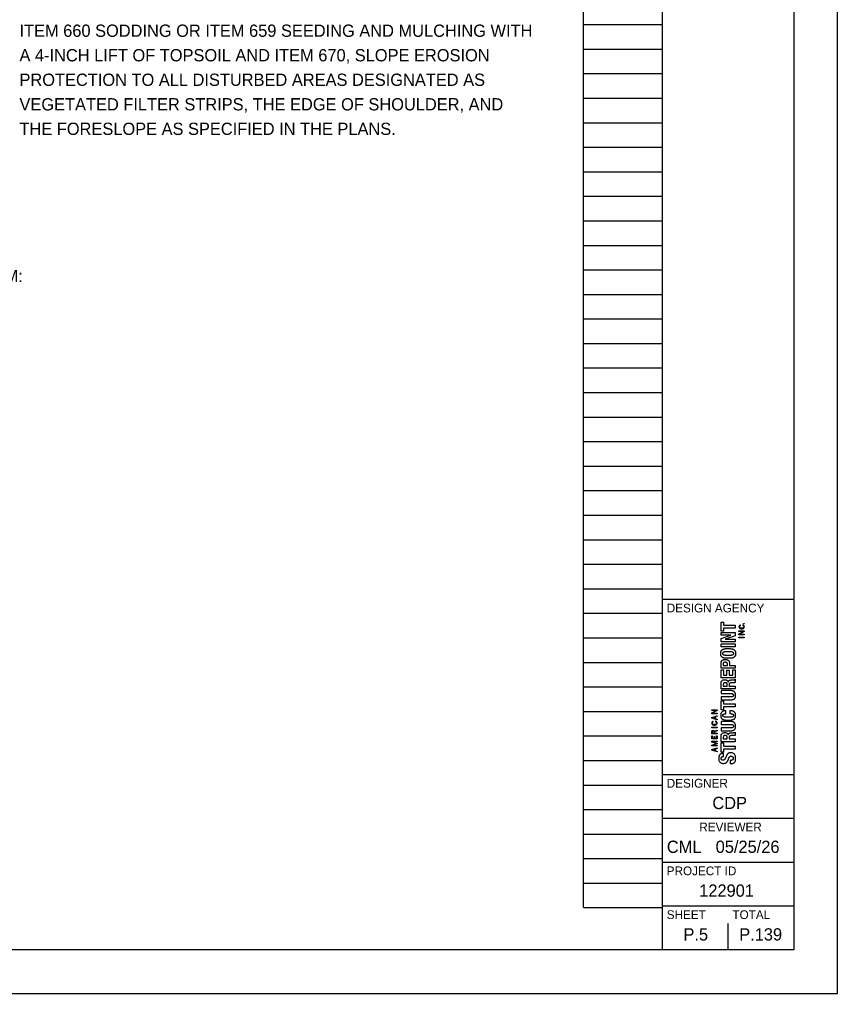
# Model space of a CAD drawing. Extents: x -19 to 64.6, y -1.7 to 22.
# Drawn here: x 24.66 to 34, y 0 to 11.12 of the extents above; entities that cross this region are included whole.
import ezdxf

# ---------------------------------------------------------------- set-up
doc = ezdxf.new("R2010")
doc.units = 0
for name, color, linetype in [('SH_Border', 7, 'Continuous'), ('SH_Cut_Line', 7, 'Continuous'), ('SH_Data', 7, 'Continuous'), ('SH_Text', 7, 'Continuous')]:
    doc.layers.add(name, color=color, linetype=linetype)

msp = doc.modelspace()

# ---------------------------------------------------------------- linework, layer by layer
at = {"layer": 'SH_Border'}
for p, q in [((32, 0.5), (32, 21.5)), ((32, 4.5), (33.5, 4.5)), ((32, 2.5), (33.5, 2.5)), ((32, 2), (33.5, 2)), ((32, 1.5), (33.5, 1.5)), ((32, 1), (33.5, 1))]:
    msp.add_line(p, q, dxfattribs=at)
msp.add_lwpolyline([(1.5, 21.5), (33.5, 21.5), (33.5, 0.5), (1.5, 0.5)], close=True, dxfattribs=at)
at = {"layer": 'SH_Cut_Line'}
msp.add_lwpolyline([(0, 0), (34, 0), (34, 22), (0, 22)], close=True, dxfattribs=at)
at = {"layer": 'SH_Data'}
for p, q in [((31.1, 0.98), (31.1, 21.14)), ((32, 0.98), (32, 21.14)), ((31.1, 11.06), (32, 11.06)), ((31.1, 10.78), (32, 10.78)), ((31.1, 10.5), (32, 10.5)), ((31.1, 10.22), (32, 10.22)), ((31.1, 9.94), (32, 9.94)), ((31.1, 9.66), (32, 9.66)), ((31.1, 9.38), (32, 9.38)), ((31.1, 9.1), (32, 9.1)), ((31.1, 8.82), (32, 8.82)), ((31.1, 8.54), (32, 8.54)), ((31.1, 8.26), (32, 8.26)), ((31.1, 7.98), (32, 7.98)), ((31.1, 7.7), (32, 7.7)), ((31.1, 7.42), (32, 7.42)), ((31.1, 7.14), (32, 7.14)), ((31.1, 6.86), (32, 6.86)), ((31.1, 6.58), (32, 6.58)), ((31.1, 6.3), (32, 6.3)), ((31.1, 6.02), (32, 6.02)), ((31.1, 5.74), (32, 5.74)), ((31.1, 5.46), (32, 5.46)), ((31.1, 5.18), (32, 5.18)), ((31.1, 4.9), (32, 4.9)), ((31.1, 4.62), (32, 4.62)), ((31.1, 4.34), (32, 4.34)), ((31.1, 4.06), (32, 4.06)), ((31.1, 3.78), (32, 3.78)), ((31.1, 3.5), (32, 3.5)), ((32.75, 3.5), (32.75, 3.5)), ((32.75, 3.5), (32.75, 3.5)), ((31.1, 3.22), (32, 3.22)), ((31.1, 2.94), (32, 2.94)), ((31.1, 2.66), (32, 2.66)), ((31.1, 2.38), (32, 2.38)), ((31.1, 2.1), (32, 2.1)), ((31.1, 1.82), (32, 1.82)), ((31.1, 1.54), (32, 1.54)), ((31.1, 1.26), (32, 1.26)), ((31.1, 0.98), (32, 0.98)), ((32.75, 0.5), (32.75, 0.8)), ((32.375, 0.675), (32.375, 0.675))]:
    msp.add_line(p, q, dxfattribs=at)
for points in [[(32.67, 4.239), (32.697, 4.239), (32.697, 4.204), (32.833, 4.204), (32.833, 4.171), (32.697, 4.171), (32.697, 4.135), (32.67, 4.135), (32.67, 4.239)], [(32.935, 4.218), (32.927, 4.218), (32.927, 4.225), (32.935, 4.225), (32.935, 4.218)], [(32.67, 4.051), (32.781, 4.091), (32.781, 4.092), (32.67, 4.092), (32.67, 4.122), (32.833, 4.122), (32.833, 4.084), (32.719, 4.044), (32.719, 4.044), (32.833, 4.044), (32.833, 4.013), (32.67, 4.013), (32.67, 4.051)], [(32.875, 4.096), (32.875, 4.105), (32.925, 4.134), (32.925, 4.134), (32.875, 4.134), (32.875, 4.139), (32.935, 4.139), (32.935, 4.134), (32.88, 4.102), (32.88, 4.101), (32.935, 4.101), (32.935, 4.096), (32.875, 4.096)], [(32.875, 4.061), (32.875, 4.067), (32.935, 4.067), (32.935, 4.061), (32.875, 4.061)], [(32.833, 3.957), (32.67, 3.957), (32.67, 3.99), (32.833, 3.99), (32.833, 3.957)], [(32.833, 3.712), (32.67, 3.712), (32.67, 3.769)], [(32.67, 3.694), (32.697, 3.694), (32.697, 3.635), (32.735, 3.635), (32.735, 3.69), (32.762, 3.69), (32.762, 3.635), (32.806, 3.635), (32.806, 3.696), (32.833, 3.696), (32.833, 3.603), (32.67, 3.603), (32.67, 3.694)], [(32.694, 3.744), (32.743, 3.744), (32.743, 3.759)], [(32.694, 3.758), (32.694, 3.744)], [(32.768, 3.762), (32.768, 3.744), (32.833, 3.744), (32.833, 3.712)], [(32.832, 3.587), (32.833, 3.587), (32.833, 3.552)], [(32.833, 3.476), (32.67, 3.476), (32.67, 3.537)], [(32.694, 3.525), (32.694, 3.509)], [(32.694, 3.509), (32.741, 3.509), (32.741, 3.523)], [(32.752, 3.554), (32.752, 3.554)], [(32.764, 3.527), (32.764, 3.509), (32.833, 3.509), (32.833, 3.476)], [(32.816, 3.548), (32.784, 3.547)], [(32.67, 3.341), (32.697, 3.341), (32.697, 3.305), (32.833, 3.305), (32.833, 3.273), (32.697, 3.273), (32.697, 3.237), (32.67, 3.237), (32.67, 3.341)], [(32.565, 3.194), (32.565, 3.203), (32.615, 3.231), (32.615, 3.231), (32.565, 3.231), (32.565, 3.237), (32.625, 3.237), (32.625, 3.231), (32.569, 3.199), (32.569, 3.199), (32.625, 3.199), (32.625, 3.194), (32.565, 3.194)], [(32.625, 3.125), (32.565, 3.144), (32.565, 3.152), (32.625, 3.171), (32.625, 3.165), (32.605, 3.159), (32.605, 3.137), (32.625, 3.131), (32.625, 3.125)], [(32.601, 3.138), (32.601, 3.158), (32.569, 3.148), (32.569, 3.148), (32.601, 3.138)], [(32.565, 3.034), (32.565, 3.039), (32.625, 3.039), (32.625, 3.034), (32.565, 3.034)], [(32.596, 2.992), (32.625, 3.006), (32.625, 3), (32.597, 2.987), (32.597, 2.971), (32.625, 2.971), (32.625, 2.966), (32.565, 2.966), (32.565, 2.986)], [(32.625, 2.907), (32.565, 2.907), (32.565, 2.941), (32.569, 2.941), (32.569, 2.913), (32.591, 2.913), (32.591, 2.933), (32.596, 2.933), (32.596, 2.913), (32.62, 2.913), (32.62, 2.943), (32.625, 2.943), (32.625, 2.907)], [(32.569, 2.971), (32.593, 2.971), (32.593, 2.986)], [(32.569, 2.986), (32.569, 2.971)], [(32.833, 2.873), (32.67, 2.873), (32.67, 2.934)], [(32.694, 2.922), (32.694, 2.906)], [(32.694, 2.906), (32.741, 2.906), (32.741, 2.92)], [(32.752, 2.951), (32.752, 2.951)], [(32.764, 2.924), (32.764, 2.906), (32.833, 2.906), (32.833, 2.873)], [(32.816, 2.944), (32.784, 2.944)], [(32.832, 2.984), (32.833, 2.984), (32.833, 2.949)], [(32.625, 2.826), (32.565, 2.826), (32.565, 2.836), (32.615, 2.852), (32.615, 2.853), (32.565, 2.869), (32.565, 2.879), (32.625, 2.879), (32.625, 2.873), (32.569, 2.873), (32.569, 2.873), (32.625, 2.855), (32.625, 2.85), (32.569, 2.832), (32.569, 2.832), (32.625, 2.832), (32.625, 2.826)], [(32.625, 2.758), (32.565, 2.777), (32.565, 2.785), (32.625, 2.804), (32.625, 2.798), (32.605, 2.792), (32.605, 2.769), (32.625, 2.763), (32.625, 2.758)], [(32.601, 2.771), (32.601, 2.791), (32.569, 2.781), (32.569, 2.781), (32.601, 2.771)], [(32.67, 2.86), (32.697, 2.86), (32.697, 2.824), (32.833, 2.824), (32.833, 2.791), (32.697, 2.791), (32.697, 2.756), (32.67, 2.756), (32.67, 2.86)]]:
    msp.add_lwpolyline(points, dxfattribs=at)
for points in [[(32.893, 4.201), (32.889, 4.199), (32.885, 4.197), (32.883, 4.195), (32.88, 4.193), (32.879, 4.19), (32.879, 4.186), (32.879, 4.183), (32.88, 4.181), (32.881, 4.178), (32.882, 4.176), (32.884, 4.175), (32.887, 4.173), (32.889, 4.172), (32.892, 4.171), (32.895, 4.17), (32.898, 4.169), (32.902, 4.169), (32.905, 4.169), (32.909, 4.169), (32.912, 4.169), (32.915, 4.17), (32.919, 4.171), (32.921, 4.172), (32.924, 4.173), (32.926, 4.175), (32.928, 4.176), (32.929, 4.179), (32.931, 4.181), (32.931, 4.184), (32.931, 4.187), (32.931, 4.189), (32.931, 4.191), (32.93, 4.193), (32.929, 4.194), (32.928, 4.196), (32.927, 4.197), (32.926, 4.198), (32.924, 4.199), (32.922, 4.2), (32.921, 4.2), (32.919, 4.201), (32.917, 4.202), (32.917, 4.202), (32.918, 4.207), (32.918, 4.207), (32.92, 4.206), (32.923, 4.205), (32.925, 4.204), (32.927, 4.203), (32.929, 4.202), (32.931, 4.2), (32.932, 4.199), (32.934, 4.197), (32.934, 4.195), (32.935, 4.192), (32.936, 4.19), (32.936, 4.187), (32.936, 4.183), (32.935, 4.18), (32.934, 4.177), (32.932, 4.174), (32.93, 4.172), (32.927, 4.17), (32.925, 4.168), (32.921, 4.166), (32.918, 4.165), (32.914, 4.164), (32.91, 4.164), (32.905, 4.164), (32.901, 4.164), (32.896, 4.164), (32.893, 4.165), (32.889, 4.166), (32.886, 4.168), (32.883, 4.17), (32.88, 4.172), (32.878, 4.174), (32.877, 4.177), (32.875, 4.18), (32.875, 4.183), (32.875, 4.187), (32.875, 4.189), (32.875, 4.192), (32.876, 4.194), (32.877, 4.196), (32.878, 4.198), (32.88, 4.199), (32.881, 4.201), (32.883, 4.202), (32.885, 4.203), (32.887, 4.204), (32.889, 4.205), (32.892, 4.206), (32.892, 4.206), (32.893, 4.201), (32.893, 4.201)], [(32.751, 3.826), (32.739, 3.826), (32.727, 3.826), (32.717, 3.828), (32.706, 3.829), (32.697, 3.831), (32.69, 3.835), (32.682, 3.839), (32.677, 3.845), (32.672, 3.852), (32.668, 3.859), (32.666, 3.869), (32.666, 3.882), (32.666, 3.894), (32.668, 3.904), (32.672, 3.911), (32.677, 3.918), (32.682, 3.924), (32.69, 3.928), (32.697, 3.932), (32.706, 3.934), (32.717, 3.936), (32.727, 3.937), (32.739, 3.937), (32.751, 3.937), (32.758, 3.937), (32.764, 3.937), (32.771, 3.937)], [(32.751, 3.859), (32.762, 3.859), (32.771, 3.859), (32.779, 3.859), (32.787, 3.86), (32.793, 3.861), (32.798, 3.863), (32.803, 3.864), (32.806, 3.867), (32.808, 3.87), (32.81, 3.873), (32.812, 3.877), (32.812, 3.882), (32.812, 3.886), (32.81, 3.89), (32.808, 3.893), (32.806, 3.896), (32.803, 3.899), (32.798, 3.9), (32.793, 3.902), (32.787, 3.903), (32.779, 3.904), (32.771, 3.904), (32.762, 3.904), (32.751, 3.904), (32.74, 3.904), (32.731, 3.904), (32.723, 3.904), (32.716, 3.903), (32.709, 3.902), (32.704, 3.9), (32.7, 3.899), (32.696, 3.896), (32.694, 3.893), (32.692, 3.89), (32.691, 3.886), (32.691, 3.882), (32.691, 3.877), (32.692, 3.873), (32.694, 3.87), (32.696, 3.867), (32.7, 3.864), (32.704, 3.863), (32.709, 3.861), (32.716, 3.86), (32.723, 3.859), (32.731, 3.859), (32.74, 3.859), (32.751, 3.859)], [(32.771, 3.937), (32.776, 3.936), (32.781, 3.936), (32.785, 3.936), (32.796, 3.934), (32.805, 3.932), (32.812, 3.928), (32.82, 3.924), (32.825, 3.918), (32.83, 3.911), (32.834, 3.904), (32.836, 3.894), (32.836, 3.882), (32.836, 3.869), (32.834, 3.859), (32.83, 3.852), (32.825, 3.845), (32.82, 3.839), (32.812, 3.835), (32.805, 3.831), (32.796, 3.829), (32.785, 3.828), (32.775, 3.826), (32.763, 3.826), (32.751, 3.826)], [(32.67, 3.769), (32.67, 3.777), (32.671, 3.784), (32.674, 3.79), (32.677, 3.796), (32.68, 3.8), (32.685, 3.804), (32.689, 3.807), (32.695, 3.81), (32.701, 3.812), (32.706, 3.813), (32.712, 3.814), (32.719, 3.814), (32.727, 3.814), (32.734, 3.813), (32.741, 3.81), (32.747, 3.808), (32.752, 3.804), (32.756, 3.8), (32.76, 3.795), (32.763, 3.79), (32.765, 3.783), (32.767, 3.777), (32.768, 3.77), (32.768, 3.762)], [(32.743, 3.759), (32.743, 3.766), (32.741, 3.771), (32.737, 3.775), (32.733, 3.779), (32.727, 3.781), (32.719, 3.781), (32.711, 3.781), (32.705, 3.779), (32.7, 3.776), (32.696, 3.772), (32.694, 3.766), (32.694, 3.758)], [(32.67, 3.537), (32.67, 3.551), (32.673, 3.562), (32.68, 3.569), (32.687, 3.577), (32.698, 3.581), (32.712, 3.581), (32.723, 3.581), (32.732, 3.579), (32.739, 3.574), (32.745, 3.57), (32.75, 3.563), (32.752, 3.554)], [(32.752, 3.554), (32.753, 3.559), (32.755, 3.564), (32.757, 3.567), (32.759, 3.571), (32.762, 3.573), (32.766, 3.575), (32.769, 3.577), (32.774, 3.578), (32.78, 3.579), (32.786, 3.58), (32.794, 3.58), (32.802, 3.58), (32.811, 3.58), (32.818, 3.581), (32.822, 3.582), (32.827, 3.582), (32.83, 3.584), (32.832, 3.587)], [(32.67, 3.385), (32.67, 3.385), (32.783, 3.385), (32.783, 3.385), (32.787, 3.385), (32.791, 3.385), (32.795, 3.386), (32.798, 3.387), (32.801, 3.388), (32.803, 3.389), (32.806, 3.39), (32.808, 3.392), (32.809, 3.395), (32.811, 3.397), (32.812, 3.401), (32.812, 3.404), (32.812, 3.408), (32.811, 3.411), (32.809, 3.414), (32.808, 3.417), (32.806, 3.418), (32.803, 3.42), (32.801, 3.421), (32.798, 3.422), (32.795, 3.423), (32.791, 3.423), (32.787, 3.424), (32.783, 3.424), (32.783, 3.424), (32.67, 3.424), (32.67, 3.424), (32.67, 3.424), (32.67, 3.457), (32.67, 3.457), (32.67, 3.457), (32.783, 3.457), (32.783, 3.457), (32.794, 3.457), (32.802, 3.455), (32.809, 3.452), (32.816, 3.449), (32.821, 3.445), (32.825, 3.441), (32.829, 3.436), (32.832, 3.43), (32.834, 3.424), (32.835, 3.418), (32.836, 3.411), (32.836, 3.404), (32.836, 3.398), (32.835, 3.391), (32.834, 3.385), (32.833, 3.379), (32.83, 3.373), (32.826, 3.368), (32.822, 3.363), (32.817, 3.36), (32.81, 3.357), (32.803, 3.354), (32.794, 3.352), (32.783, 3.352), (32.783, 3.352), (32.67, 3.352), (32.67, 3.352), (32.67, 3.352), (32.67, 3.385), (32.67, 3.385)], [(32.741, 3.523), (32.741, 3.531), (32.739, 3.537), (32.735, 3.542), (32.732, 3.546), (32.725, 3.548), (32.717, 3.548), (32.702, 3.548), (32.694, 3.54), (32.694, 3.525)], [(32.784, 3.547), (32.778, 3.546), (32.773, 3.545), (32.769, 3.542), (32.766, 3.539), (32.764, 3.534), (32.764, 3.527)], [(32.833, 3.552), (32.831, 3.55), (32.828, 3.549), (32.825, 3.549), (32.822, 3.548), (32.819, 3.548), (32.816, 3.548)], [(32.725, 3.193), (32.713, 3.193), (32.704, 3.192), (32.699, 3.189), (32.693, 3.186), (32.691, 3.181), (32.691, 3.174), (32.691, 3.17), (32.692, 3.166), (32.694, 3.163), (32.696, 3.161), (32.7, 3.159), (32.705, 3.157), (32.71, 3.156), (32.716, 3.155), (32.724, 3.154), (32.732, 3.153), (32.742, 3.153), (32.753, 3.153), (32.766, 3.153), (32.776, 3.153), (32.783, 3.154), (32.791, 3.155), (32.797, 3.156), (32.801, 3.158), (32.805, 3.16), (32.808, 3.162), (32.809, 3.165), (32.811, 3.168), (32.812, 3.171), (32.812, 3.174), (32.812, 3.177), (32.811, 3.18), (32.81, 3.182), (32.809, 3.185), (32.807, 3.187), (32.804, 3.189), (32.801, 3.191), (32.797, 3.192), (32.792, 3.193), (32.786, 3.194), (32.779, 3.195), (32.77, 3.195), (32.77, 3.195), (32.77, 3.228), (32.77, 3.228), (32.779, 3.228), (32.787, 3.227), (32.795, 3.226), (32.803, 3.224), (32.81, 3.222), (32.816, 3.218), (32.822, 3.214), (32.827, 3.209), (32.831, 3.202), (32.834, 3.196), (32.836, 3.187), (32.836, 3.176), (32.836, 3.163), (32.834, 3.154), (32.83, 3.146), (32.825, 3.139), (32.82, 3.133), (32.812, 3.129), (32.805, 3.126), (32.796, 3.123), (32.785, 3.122), (32.775, 3.121), (32.763, 3.12), (32.751, 3.12), (32.739, 3.12), (32.727, 3.121), (32.717, 3.122), (32.706, 3.123), (32.697, 3.126), (32.69, 3.129), (32.682, 3.133), (32.677, 3.139), (32.672, 3.146), (32.668, 3.154), (32.666, 3.163), (32.666, 3.176), (32.666, 3.188), (32.668, 3.197), (32.672, 3.204), (32.676, 3.21), (32.681, 3.215), (32.687, 3.219), (32.692, 3.222), (32.699, 3.224), (32.706, 3.225), (32.712, 3.226), (32.719, 3.226), (32.725, 3.226), (32.725, 3.226), (32.725, 3.193), (32.725, 3.193)], [(32.582, 3.101), (32.578, 3.1), (32.575, 3.098), (32.572, 3.095), (32.57, 3.093), (32.569, 3.09), (32.569, 3.086), (32.569, 3.083), (32.569, 3.081), (32.571, 3.079), (32.572, 3.077), (32.574, 3.075), (32.576, 3.074), (32.579, 3.072), (32.581, 3.071), (32.585, 3.07), (32.588, 3.07), (32.591, 3.069), (32.595, 3.069), (32.598, 3.069), (32.602, 3.07), (32.605, 3.07), (32.608, 3.071), (32.611, 3.072), (32.613, 3.074), (32.616, 3.075), (32.618, 3.077), (32.619, 3.079), (32.62, 3.081), (32.621, 3.084), (32.621, 3.087), (32.621, 3.089), (32.62, 3.091), (32.62, 3.093), (32.619, 3.095), (32.618, 3.096), (32.617, 3.097), (32.615, 3.098), (32.614, 3.099), (32.612, 3.1), (32.61, 3.101), (32.608, 3.102), (32.606, 3.102), (32.606, 3.102), (32.607, 3.107), (32.607, 3.107), (32.61, 3.107), (32.612, 3.106), (32.615, 3.105), (32.617, 3.104), (32.619, 3.102), (32.62, 3.101), (32.622, 3.099), (32.623, 3.097), (32.624, 3.095), (32.625, 3.093), (32.625, 3.09), (32.625, 3.087), (32.625, 3.083), (32.625, 3.08), (32.623, 3.077), (32.622, 3.074), (32.62, 3.072), (32.617, 3.07), (32.614, 3.068), (32.611, 3.067), (32.607, 3.066), (32.604, 3.065), (32.599, 3.064), (32.595, 3.064), (32.59, 3.064), (32.586, 3.065), (32.582, 3.066), (32.579, 3.067), (32.575, 3.068), (32.573, 3.07), (32.57, 3.072), (32.568, 3.074), (32.566, 3.077), (32.565, 3.08), (32.564, 3.083), (32.564, 3.087), (32.564, 3.09), (32.565, 3.092), (32.566, 3.094), (32.566, 3.096), (32.568, 3.098), (32.569, 3.099), (32.571, 3.101), (32.572, 3.102), (32.575, 3.103), (32.577, 3.104), (32.579, 3.105), (32.581, 3.106), (32.581, 3.106), (32.582, 3.101), (32.582, 3.101)], [(32.565, 2.986), (32.565, 2.992), (32.566, 2.996), (32.569, 2.999), (32.572, 3.003), (32.576, 3.004), (32.581, 3.004), (32.585, 3.004), (32.588, 3.003), (32.591, 3.001), (32.593, 2.999), (32.595, 2.996), (32.596, 2.992)], [(32.67, 3.032), (32.67, 3.032), (32.783, 3.032), (32.783, 3.032), (32.787, 3.032), (32.791, 3.033), (32.795, 3.033), (32.798, 3.034), (32.801, 3.035), (32.803, 3.036), (32.806, 3.038), (32.808, 3.04), (32.809, 3.042), (32.811, 3.045), (32.812, 3.048), (32.812, 3.052), (32.812, 3.056), (32.811, 3.059), (32.809, 3.061), (32.808, 3.064), (32.806, 3.066), (32.803, 3.067), (32.801, 3.069), (32.798, 3.07), (32.795, 3.07), (32.791, 3.071), (32.787, 3.071), (32.783, 3.071), (32.783, 3.071), (32.67, 3.071), (32.67, 3.071), (32.67, 3.071), (32.67, 3.104), (32.67, 3.104), (32.67, 3.104), (32.783, 3.104), (32.783, 3.104), (32.794, 3.104), (32.802, 3.102), (32.809, 3.1), (32.816, 3.097), (32.821, 3.093), (32.825, 3.088), (32.829, 3.083), (32.832, 3.077), (32.834, 3.071), (32.835, 3.065), (32.836, 3.058), (32.836, 3.052), (32.836, 3.045), (32.835, 3.039), (32.834, 3.032), (32.833, 3.026), (32.83, 3.021), (32.826, 3.016), (32.822, 3.011), (32.817, 3.007), (32.81, 3.004), (32.803, 3.001), (32.794, 3), (32.783, 3), (32.783, 3), (32.67, 3), (32.67, 3), (32.67, 3), (32.67, 3.032), (32.67, 3.032)], [(32.593, 2.986), (32.593, 2.99), (32.592, 2.993), (32.59, 2.995), (32.588, 2.997), (32.585, 2.999), (32.581, 2.999), (32.577, 2.999), (32.575, 2.998), (32.573, 2.995), (32.57, 2.993), (32.569, 2.99), (32.569, 2.986)], [(32.67, 2.934), (32.67, 2.948), (32.673, 2.958), (32.68, 2.966), (32.687, 2.974), (32.698, 2.978), (32.712, 2.978), (32.723, 2.978), (32.732, 2.975), (32.739, 2.971), (32.745, 2.967), (32.75, 2.96), (32.752, 2.951)], [(32.741, 2.92), (32.741, 2.928), (32.739, 2.934), (32.735, 2.938), (32.732, 2.943), (32.725, 2.945), (32.717, 2.945), (32.702, 2.945), (32.694, 2.937), (32.694, 2.922)], [(32.752, 2.951), (32.753, 2.956), (32.755, 2.961), (32.757, 2.964), (32.759, 2.967), (32.762, 2.97), (32.766, 2.972), (32.769, 2.974), (32.774, 2.975), (32.78, 2.976), (32.786, 2.976), (32.794, 2.977), (32.802, 2.977), (32.811, 2.977), (32.818, 2.978), (32.822, 2.978), (32.827, 2.979), (32.83, 2.981), (32.832, 2.984)], [(32.784, 2.944), (32.778, 2.943), (32.773, 2.942), (32.769, 2.939), (32.766, 2.936), (32.764, 2.931), (32.764, 2.924)], [(32.833, 2.949), (32.831, 2.947), (32.828, 2.946), (32.825, 2.945), (32.822, 2.945), (32.819, 2.945), (32.816, 2.944)], [(32.775, 2.661), (32.775, 2.661), (32.781, 2.661), (32.781, 2.661), (32.785, 2.661), (32.789, 2.662), (32.793, 2.662), (32.796, 2.663), (32.799, 2.664), (32.801, 2.666), (32.804, 2.668), (32.806, 2.671), (32.807, 2.674), (32.809, 2.677), (32.809, 2.681), (32.809, 2.686), (32.809, 2.692), (32.807, 2.697), (32.804, 2.701), (32.8, 2.706), (32.794, 2.708), (32.786, 2.708), (32.782, 2.708), (32.779, 2.708), (32.776, 2.707), (32.773, 2.705), (32.77, 2.704), (32.767, 2.701), (32.765, 2.698), (32.763, 2.695), (32.761, 2.691), (32.759, 2.687), (32.757, 2.681), (32.755, 2.675), (32.752, 2.667), (32.749, 2.66), (32.745, 2.654), (32.742, 2.647), (32.738, 2.642), (32.734, 2.638), (32.73, 2.634), (32.725, 2.631), (32.719, 2.629), (32.713, 2.628), (32.706, 2.627), (32.699, 2.627), (32.68, 2.627), (32.667, 2.632), (32.658, 2.642), (32.649, 2.652), (32.644, 2.666), (32.644, 2.684), (32.644, 2.692), (32.645, 2.7), (32.647, 2.707), (32.649, 2.714), (32.651, 2.72), (32.656, 2.725), (32.66, 2.73), (32.665, 2.734), (32.671, 2.737), (32.677, 2.74), (32.685, 2.741), (32.694, 2.741), (32.694, 2.741), (32.699, 2.741), (32.699, 2.741), (32.699, 2.741), (32.699, 2.705), (32.699, 2.705), (32.69, 2.705), (32.683, 2.704), (32.679, 2.701), (32.674, 2.697), (32.671, 2.692), (32.671, 2.685), (32.671, 2.681), (32.672, 2.678), (32.673, 2.675), (32.675, 2.672), (32.676, 2.67), (32.678, 2.668), (32.68, 2.667), (32.682, 2.665), (32.685, 2.665), (32.688, 2.664), (32.69, 2.664), (32.693, 2.664), (32.699, 2.664), (32.704, 2.665), (32.707, 2.668), (32.711, 2.67), (32.715, 2.675), (32.718, 2.683), (32.718, 2.683), (32.731, 2.712), (32.731, 2.712), (32.734, 2.719), (32.737, 2.725), (32.74, 2.729), (32.744, 2.734), (32.747, 2.737), (32.751, 2.74), (32.755, 2.743), (32.76, 2.745), (32.764, 2.746), (32.769, 2.747), (32.774, 2.747), (32.78, 2.747), (32.799, 2.747), (32.814, 2.742), (32.823, 2.73), (32.832, 2.719), (32.837, 2.703), (32.837, 2.683), (32.837, 2.662), (32.832, 2.647), (32.823, 2.638), (32.813, 2.628), (32.8, 2.624), (32.783, 2.624), (32.783, 2.624), (32.775, 2.624), (32.775, 2.624), (32.775, 2.624), (32.775, 2.661), (32.775, 2.661)]]:
    msp.add_open_spline(points, degree=3, dxfattribs=at)

# ---------------------------------------------------------------- texts
for s, height, p in [('DESIGN AGENCY', 0.1, (32.05, 4.35)), ('DESIGNER', 0.1, (32.05, 2.35)), ('CDP', 0.14, (32.571, 2.105)), ('REVIEWER', 0.1, (32.422, 1.85)), ('CML', 0.14, (32.051, 1.605)), ('05/25/26', 0.14, (32.609, 1.605)), ('PROJECT ID', 0.1, (32.05, 1.35)), ('122901', 0.14, (32.421, 1.105)), ('SHEET', 0.1, (32.05, 0.85)), ('TOTAL', 0.1, (32.8, 0.85)), ('P.5', 0.14, (32.241, 0.605)), ('P.139', 0.14, (32.878, 0.605))]:
    msp.add_text(s, height=height, dxfattribs=at).set_placement(p)
at = {"layer": 'SH_Text'}
for s, p in [('ITEM 660 SODDING OR ITEM 659 SEEDING AND MULCHING WITH', (24.66, 10.92)), ('A 4-INCH LIFT OF TOPSOIL AND ITEM 670, SLOPE EROSION', (24.66, 10.64)), ('PROTECTION TO ALL DISTURBED AREAS DESIGNATED AS', (24.66, 10.36)), ('VEGETATED FILTER STRIPS, THE EDGE OF SHOULDER, AND', (24.66, 10.08)), ('THE FORESLOPE AS SPECIFIED IN THE PLANS.', (24.66, 9.8)), ('THE FOLLOWING ESTIMATED QUANTITIES HAVE BEEN INCLUDED FOR THIS ITEM:', (17.24, 8.12))]:
    msp.add_text(s, height=0.14, dxfattribs=at).set_placement(p)

doc.saveas('drawing.dxf')
